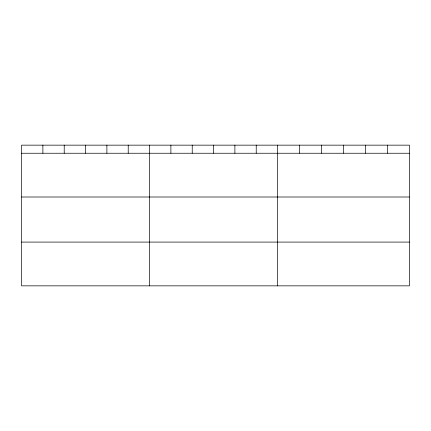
<?xml version="1.0" encoding="UTF-8"?>
<svg xmlns="http://www.w3.org/2000/svg" width="431" height="431" viewBox="0 0 431 431"><rect width="100%" height="100%" fill="white"/><g stroke="black" fill="none" stroke-linecap="round" stroke-linejoin="round"><path stroke-width="0.65" d="M409.45 197.005L409.45 145.155L21.55 145.155L21.55 285.845L409.45 285.845L409.45 197.005L21.55 197.005M21.55 153.247L409.45 153.247M21.55 242.087L409.45 242.087M387.469 145.155L387.469 153.247M365.488 145.155L365.488 153.247M343.507 145.155L343.507 153.247M321.526 145.155L321.526 153.247M299.545 145.155L299.545 153.247M277.564 145.155L277.564 285.845M256.229 145.155L256.229 153.247M234.895 145.155L234.895 153.247M213.56 145.155L213.56 153.247M192.226 145.155L192.226 153.247M170.891 145.155L170.891 153.247M149.557 145.155L149.557 285.845M128.222 145.155L128.222 153.247M106.888 145.155L106.888 153.247M85.553 145.155L85.553 153.247M64.219 145.155L64.219 153.247M42.884 145.155L42.884 153.247"/></g></svg>
